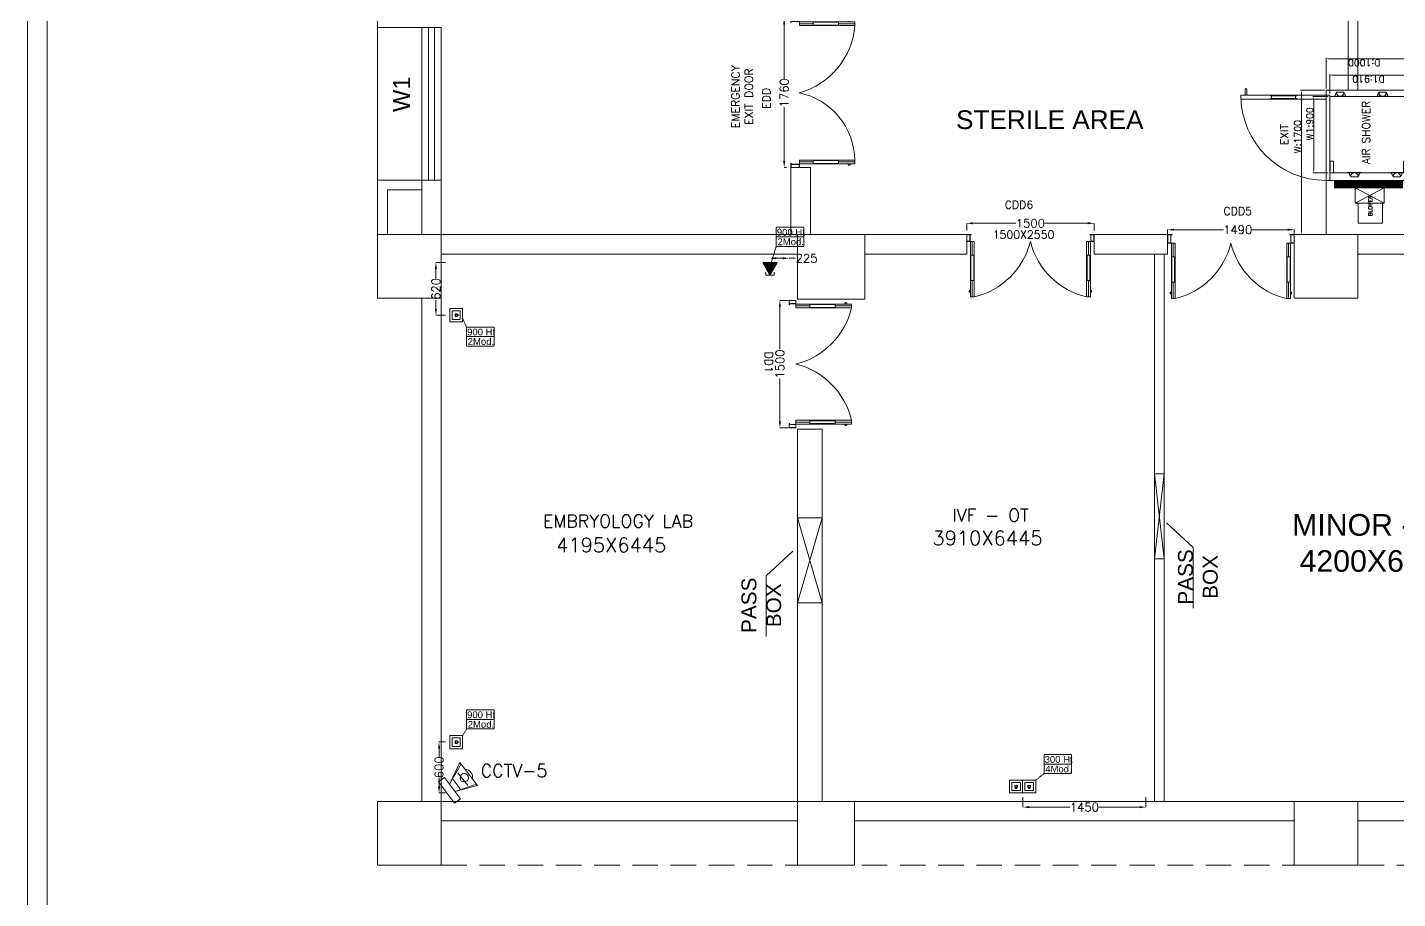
# Model space of a CAD drawing. Extents: x 3505867 to 4040009, y -660366 to -590408.
# Drawn here: x 3748982 to 3765112, y -614098 to -603838 of the extents above; entities that cross this region are included whole.
import ezdxf
from ezdxf.enums import TextEntityAlignment as Align

# ---------------------------------------------------------------- set-up
doc = ezdxf.new("R2010")
doc.units = 0
doc.header["$LTSCALE"] = 6
doc.header["$MEASUREMENT"] = 0
for name, pattern in [('1', [0]), ('CONTINU', [0]), ('DASHED2', [0.375, 0.25, -0.125]), ('HIDDEN', [0.375, 0.25, -0.125])]:
    doc.linetypes.add(name, pattern=pattern)
doc.layers.get('0').update_dxf_attribs({"linetype": 'CONTINUOUS', "lineweight": 0})
doc.layers.get('Defpoints').update_dxf_attribs({"linetype": 'CONTINUOUS', "lineweight": 0})
for name, color, linetype, lineweight in [('0 Room description', 6, 'CONTINUOUS', 0), ('0 Room Dimensions', 7, 'CONTINUOUS', 0), ('1200 Door', 144, 'CONTINUOUS', 0), ('AIR SHOWER', 7, 'CONTINUOUS', 0), ('Chajja', 7, 'CONTINUOUS', 0), ('COL', 5, 'CONTINUOUS', 0), ('DIM', 7, 'CONTINUOUS', 0), ('Double Leaf Door', 4, 'CONTINUOUS', 0), ('ELE-CABLE TRAY', 31, 'CONTINUOUS', 0), ('ELE-TEL POINT', 4, 'CONTINUOUS', 0), ('ELE.LAN POINT', 3, 'CONTINUOUS', 0), ('FA-FIRE TEXT', 7, 'CONTINUOUS', 0), ('JOINERY', 7, 'CONTINUOUS', 0), ('LV.CC CEMARA', 66, 'CONTINUOUS', 0), ('TEXT', 5, 'CONTINUOUS', 0), ('WALL', 10, 'CONTINUOUS', 0), ('walls', 1, 'CONTINUOUS', 0), ('WIN', 151, 'CONTINUOUS', 0), ('Window', 161, 'CONTINUOUS', 0)]:
    doc.layers.add(name, color=color, linetype=linetype, lineweight=lineweight)
doc.layers.add('CFT_LOOPING', color=7, linetype='1', lineweight=0, true_color=0xd6d600)
doc.styles.add('ARIAL', font='arial.ttf')
doc.styles.add('ROMANS', font='romans.shx')
doc.styles.add('SIMPLEX', font='SIMPLEX')
doc.styles.get("Standard").update_dxf_attribs({"font": 'SIMPLEX'})
doc.dimstyles.new('AEPL1', dxfattribs={"dimtxt": 100, "dimasz": 75, "dimexe": 1.25, "dimexo": 50, "dimtad": 0, "dimdec": 0, "dimtxsty": 'ROMANS', "dimcen": 2.5, "dimclrd": 7, "dimclre": 7, "dimadec": 0, "dimazin": 0, "dimtfac": 1, "dimtdec": 0, "dimtmove": 0, "dimatfit": 3, "dimfxl": 1, "dimlwd": 0, "dimlwe": 0, "dimarcsym": 0})
doc.dimstyles.new('BIGDFD', dxfattribs={"dimtxt": 8, "dimasz": 4, "dimexe": 1, "dimexo": 2, "dimtad": 1, "dimlfac": 10, "dimtxsty": 'Standard', "dimcen": 2.5, "dimclrd": 5, "dimclre": 3, "dimclrt": 1, "dimadec": 0, "dimazin": 0, "dimtfac": 1, "dimtmove": 0, "dimatfit": 3, "dimfxl": 1, "dimarcsym": 0})
doc.dimstyles.new('BIGDFD$0', dxfattribs={"dimtxt": 8, "dimasz": 4, "dimexe": 1, "dimexo": 2, "dimtad": 1, "dimlfac": 10, "dimtxsty": 'Standard', "dimcen": 2.5, "dimclrd": 5, "dimclre": 3, "dimclrt": 1, "dimadec": 0, "dimazin": 0, "dimtfac": 1, "dimtmove": 0, "dimatfit": 3, "dimfxl": 1, "dimarcsym": 0})
doc.dimstyles.new('TEXT', dxfattribs={"dimscale": 0, "dimtxt": 500, "dimasz": 100, "dimexe": 75, "dimexo": 100, "dimgap": 50, "dimtad": 0, "dimdec": 0, "dimzin": 0, "dimdsep": 46, "dimtxsty": 'ARIAL', "dimblk": 'OBLIQUE', "dimcen": 0.09, "dimdle": 100, "dimclrd": 256, "dimclre": 256, "dimclrt": 6, "dimadec": 0, "dimazin": 0, "dimtfac": 1, "dimtdec": 0, "dimtofl": 0, "dimtmove": 2, "dimatfit": 3, "dimfxl": 1, "dimfrac": 2, "dimtolj": 1, "dimtzin": 0, "dimarcsym": 0})

# ---------------------------------------------------------------- blocks, each defined once
blk = doc.blocks.new('_Oblique')
at = {"color": 0, "linetype": 'ByBlock', "lineweight": -2}
blk.add_line((-0.5, -0.5), (0.5, 0.5), dxfattribs=at)
blk = doc.blocks.new('*D603')
at = {"layer": 'Defpoints', "color": 0, "linetype": 'ByBlock', "transparency": 16777216}
for p in [(-25370, 7793), (-26870, 7660), (-25370, 7660)]:
    blk.add_point(p, dxfattribs=at)
at = {"layer": 'DIM', "color": 7, "linetype": 'ByBlock', "lineweight": 0, "transparency": 16777216}
for p, q in [((-26870, 7710), (-26870, 7795)), ((-26795, 7793), (-26290, 7793)), ((-25445, 7793), (-25950, 7793)), ((-25370, 7710), (-25370, 7795))]:
    blk.add_line(p, q, dxfattribs=at)
at = {"layer": 'DIM', "color": 7, "linetype": 'ByBlock', "transparency": 16777216}
for points in [[(-26795, 7806), (-26795, 7781), (-26870, 7793)], [(-25445, 7806), (-25445, 7781), (-25370, 7793)]]:
    blk.add_solid(points, dxfattribs=at)
at = {"layer": 'DIM', "color": 0, "linetype": 'ByBlock', "transparency": 16777216, "insert": (-26120, 7793), "char_height": 100, "attachment_point": 5, "style": 'ROMANS'}
blk.add_mtext('1500', dxfattribs=at)
blk = doc.blocks.new('*D604')
at = {"layer": 'Defpoints', "color": 0, "linetype": 'ByBlock', "transparency": 16777216}
for p in [(-23015, 7717), (-24505, 7545), (-23015, 7545)]:
    blk.add_point(p, dxfattribs=at)
at = {"layer": 'DIM', "color": 7, "linetype": 'ByBlock', "lineweight": 0, "transparency": 16777216}
for p, q in [((-24505, 7595), (-24505, 7719)), ((-24430, 7717), (-23848, 7717)), ((-23090, 7717), (-23509, 7717)), ((-23015, 7595), (-23015, 7719))]:
    blk.add_line(p, q, dxfattribs=at)
at = {"layer": 'DIM', "color": 7, "linetype": 'ByBlock', "transparency": 16777216}
for points in [[(-24430, 7730), (-24430, 7705), (-24505, 7717)], [(-23090, 7730), (-23090, 7705), (-23015, 7717)]]:
    blk.add_solid(points, dxfattribs=at)
at = {"layer": 'DIM', "color": 0, "linetype": 'ByBlock', "transparency": 16777216, "insert": (-23679, 7717), "char_height": 100, "attachment_point": 5, "style": 'ROMANS'}
blk.add_mtext('1490', dxfattribs=at)
blk = doc.blocks.new('1500x80')
at = {"layer": 'Double Leaf Door'}
for points in [[(99336, -25418), (99341, -25418), (99341, -25121), (99336, -25121)], [(99380, -25121), (99375, -25121), (99375, -25418), (99380, -25418)], [(100704, -25121), (100709, -25121), (100709, -25418), (100704, -25418)], [(100748, -25418), (100743, -25418), (100743, -25121), (100748, -25121)]]:
    blk.add_hatch(color=6, dxfattribs=at).paths.add_polyline_path(points)
at = {"layer": 'Double Leaf Door', "color": 8}
for p, q in [((99322, -24985), (99322, -25003)), ((99336, -24983), (99324, -24983)), ((99336, -25582), (99336, -24928)), ((99336, -24928), (99380, -24928)), ((99336, -24983), (99336, -25005)), ((99358, -25121), (99358, -24928)), ((99380, -24928), (99380, -25582)), ((100748, -24928), (100704, -24928)), ((100704, -24928), (100704, -25582)), ((100726, -25121), (100726, -24928)), ((100748, -25582), (100748, -24928)), ((100748, -24983), (100760, -24983)), ((100748, -24983), (100748, -25005)), ((100762, -24985), (100762, -25003)), ((99324, -25005), (99336, -25005)), ((100760, -25005), (100748, -25005)), ((99358, -25582), (99358, -25418)), ((100726, -25582), (100726, -25418)), ((99292, -25582), (99292, -25662)), ((99332, -25582), (99292, -25582)), ((99294, -25584), (99294, -25660)), ((99330, -25584), (99294, -25584)), ((99330, -25659), (99330, -25584)), ((99332, -25657), (99332, -25582)), ((99380, -25582), (99336, -25582)), ((100704, -25582), (100748, -25582)), ((100752, -25657), (100752, -25582)), ((100752, -25582), (100792, -25582)), ((100754, -25659), (100754, -25584)), ((100754, -25584), (100790, -25584)), ((100790, -25584), (100790, -25660)), ((100792, -25582), (100792, -25662)), ((99292, -25662), (99332, -25662)), ((99294, -25660), (99332, -25660)), ((99342, -25659), (99330, -25659)), ((99344, -25657), (99332, -25657)), ((99332, -25660), (99342, -25660)), ((99332, -25662), (99344, -25662)), ((99342, -25660), (99342, -25659)), ((99344, -25662), (99344, -25657)), ((100740, -25662), (100740, -25657)), ((100740, -25657), (100752, -25657)), ((100752, -25662), (100740, -25662)), ((100742, -25660), (100742, -25659)), ((100742, -25659), (100754, -25659)), ((100752, -25660), (100742, -25660)), ((100790, -25660), (100752, -25660)), ((100792, -25662), (100752, -25662))]:
    blk.add_line(p, q, dxfattribs=at)
at = {"layer": 'Double Leaf Door', "color": 6}
for p, q in [((99380, -25121), (99336, -25121)), ((99336, -25121), (99336, -25418)), ((99341, -25418), (99341, -25121)), ((99375, -25418), (99375, -25121)), ((99380, -25418), (99380, -25121)), ((100704, -25418), (100704, -25121)), ((100704, -25121), (100748, -25121)), ((100709, -25418), (100709, -25121)), ((100743, -25418), (100743, -25121)), ((100748, -25121), (100748, -25418)), ((99336, -25418), (99380, -25418)), ((100748, -25418), (100704, -25418))]:
    blk.add_line(p, q, dxfattribs=at)
at = {"layer": 'Double Leaf Door', "color": 6, "ltscale": 100}
for p, q in [((99375, -25121), (99375, -25418)), ((100709, -25121), (100709, -25418))]:
    blk.add_line(p, q, dxfattribs=at)
at = {"layer": 'Double Leaf Door', "color": 6}
for points in [[(99336, -25121), (99336, -25418), (99341, -25418), (99341, -25121), (99336, -25121)], [(99380, -25121), (99380, -25418), (99375, -25418), (99375, -25121), (99380, -25121)], [(100704, -25121), (100704, -25418), (100709, -25418), (100709, -25121), (100704, -25121)], [(100748, -25121), (100748, -25418), (100743, -25418), (100743, -25121), (100748, -25121)]]:
    blk.add_lwpolyline(points, dxfattribs=at)
at = {"layer": 'Double Leaf Door', "ltscale": 5000}
for points in [[(99336, -25121), (99336, -25418), (99341, -25418), (99341, -25121), (99336, -25121)], [(100748, -25121), (100748, -25418), (100743, -25418), (100743, -25121), (100748, -25121)]]:
    blk.add_lwpolyline(points, dxfattribs=at)
at = {"layer": 'Double Leaf Door', "color": 8}
for centre, radius, start, end in [((99322, -24994), 3.72, 90, 270), ((99324, -24985), 1.98, 90, 180), ((99176, -25796), 892, 13.906, 76.7864), ((100908, -25796), 892, 103.2136, 166.094), ((100760, -24985), 1.98, 0, 90), ((100762, -24994), 3.72, 270, 90), ((99324, -25003), 1.98, 180, 270), ((100760, -25003), 1.98, 270, 0)]:
    blk.add_arc(centre, radius, start, end, dxfattribs=at)
blk = doc.blocks.new('1500x2100x100 DD')
at = {"layer": 'Double Leaf Door'}
for points in [[(49, 264), (54, 264), (54, 560), (49, 560)], [(93, 560), (88, 560), (88, 264), (93, 264)], [(1407, 560), (1412, 560), (1412, 264), (1407, 264)], [(1451, 264), (1446, 264), (1446, 560), (1451, 560)]]:
    blk.add_hatch(color=6, dxfattribs=at).paths.add_polyline_path(points)
at = {"layer": 'Double Leaf Door', "color": 8}
for p, q in [((35, 697), (35, 679)), ((49, 699), (37, 699)), ((37, 677), (49, 677)), ((49, 100), (49, 754)), ((49, 754), (93, 754)), ((49, 699), (49, 677)), ((71, 560), (71, 754)), ((93, 754), (93, 100)), ((1451, 754), (1407, 754)), ((1407, 754), (1407, 100)), ((1429, 560), (1429, 754)), ((1451, 100), (1451, 754)), ((1451, 699), (1463, 699)), ((1451, 699), (1451, 677)), ((1463, 677), (1451, 677)), ((1465, 697), (1465, 679)), ((71, 100), (71, 264)), ((1429, 100), (1429, 264)), ((5, 100), (5, 0)), ((45, 100), (5, 100)), ((5, 0), (45, 0)), ((7, 98), (7, 2)), ((43, 98), (7, 98)), ((7, 2), (45, 2)), ((43, 3), (43, 98)), ((55, 3), (43, 3)), ((45, 5), (45, 100)), ((57, 5), (45, 5)), ((45, 2), (55, 2)), ((45, 0), (57, 0)), ((93, 100), (49, 100)), ((55, 2), (55, 3)), ((57, 0), (57, 5)), ((1407, 100), (1451, 100)), ((1443, 0), (1443, 5)), ((1443, 5), (1455, 5)), ((1455, 0), (1443, 0)), ((1445, 2), (1445, 3)), ((1445, 3), (1457, 3)), ((1455, 2), (1445, 2)), ((1455, 5), (1455, 100)), ((1455, 100), (1495, 100)), ((1493, 2), (1455, 2)), ((1495, 0), (1455, 0)), ((1457, 3), (1457, 98)), ((1457, 98), (1493, 98)), ((1493, 98), (1493, 2)), ((1495, 100), (1495, 0))]:
    blk.add_line(p, q, dxfattribs=at)
at = {"layer": 'Double Leaf Door', "color": 6}
for p, q in [((93, 560), (49, 560)), ((49, 560), (49, 264)), ((54, 264), (54, 560)), ((88, 264), (88, 560)), ((93, 264), (93, 560)), ((1407, 264), (1407, 560)), ((1407, 560), (1451, 560)), ((1412, 264), (1412, 560)), ((1446, 264), (1446, 560)), ((1451, 560), (1451, 264)), ((49, 264), (93, 264)), ((1451, 264), (1407, 264))]:
    blk.add_line(p, q, dxfattribs=at)
at = {"layer": 'Double Leaf Door', "color": 6, "ltscale": 100}
for p, q in [((88, 560), (88, 264)), ((1412, 560), (1412, 264))]:
    blk.add_line(p, q, dxfattribs=at)
at = {"layer": 'Double Leaf Door', "color": 6}
for points in [[(49, 560), (49, 264), (54, 264), (54, 560), (49, 560)], [(93, 560), (93, 264), (88, 264), (88, 560), (93, 560)], [(1407, 560), (1407, 264), (1412, 264), (1412, 560), (1407, 560)], [(1451, 560), (1451, 264), (1446, 264), (1446, 560), (1451, 560)]]:
    blk.add_lwpolyline(points, dxfattribs=at)
at = {"layer": 'Double Leaf Door', "ltscale": 5000}
for points in [[(49, 560), (49, 264), (54, 264), (54, 560), (49, 560)], [(1451, 560), (1451, 264), (1446, 264), (1446, 560), (1451, 560)]]:
    blk.add_lwpolyline(points, dxfattribs=at)
at = {"layer": 'Double Leaf Door', "color": 8}
for centre, radius, start, end in [((35, 688), 3.72, 90, 270), ((37, 697), 1.98, 90, 180), ((37, 679), 1.98, 180, 270), ((-111, -108), 886, 13.5745, 76.6836), ((1611, -108), 886, 103.3164, 166.4255), ((1463, 697), 1.98, 0, 90), ((1463, 679), 1.98, 270, 0), ((1465, 688), 3.72, 270, 90)]:
    blk.add_arc(centre, radius, start, end, dxfattribs=at)
blk = doc.blocks.new('1800x100')
at = {"layer": 'Double Leaf Door'}
for points in [[(101628, -31395), (101633, -31395), (101633, -31098), (101628, -31098)], [(101672, -31098), (101667, -31098), (101667, -31395), (101672, -31395)], [(103256, -31098), (103261, -31098), (103261, -31395), (103256, -31395)], [(103300, -31395), (103295, -31395), (103295, -31098), (103300, -31098)]]:
    blk.add_hatch(color=6, dxfattribs=at).paths.add_polyline_path(points)
at = {"layer": 'Double Leaf Door', "color": 8}
for p, q in [((101613, -30962), (101613, -30980)), ((101628, -30960), (101615, -30960)), ((101628, -31558), (101628, -30904)), ((101628, -30904), (101672, -30904)), ((101628, -30960), (101628, -30982)), ((101650, -31098), (101650, -30904)), ((101672, -30904), (101672, -31558)), ((103300, -30904), (103256, -30904)), ((103256, -30904), (103256, -31558)), ((103278, -31098), (103278, -30904)), ((103300, -31558), (103300, -30904)), ((103300, -30960), (103312, -30960)), ((103300, -30960), (103300, -30982)), ((103314, -30962), (103314, -30980)), ((101615, -30982), (101628, -30982)), ((103312, -30982), (103300, -30982)), ((101650, -31558), (101650, -31395)), ((103278, -31558), (103278, -31395)), ((101584, -31558), (101584, -31658)), ((101624, -31558), (101584, -31558)), ((101586, -31560), (101586, -31656)), ((101622, -31560), (101586, -31560)), ((101622, -31655), (101622, -31560)), ((101624, -31654), (101624, -31558)), ((101672, -31558), (101628, -31558)), ((103256, -31558), (103300, -31558)), ((103304, -31654), (103304, -31558)), ((103304, -31558), (103344, -31558)), ((103306, -31655), (103306, -31560)), ((103306, -31560), (103342, -31560)), ((103342, -31560), (103342, -31656)), ((103344, -31558), (103344, -31658)), ((101584, -31658), (101624, -31658)), ((101586, -31656), (101624, -31656)), ((101634, -31655), (101622, -31655)), ((101636, -31654), (101624, -31654)), ((101624, -31656), (101634, -31656)), ((101624, -31658), (101636, -31658)), ((101634, -31656), (101634, -31655)), ((101636, -31658), (101636, -31654)), ((103292, -31658), (103292, -31654)), ((103292, -31654), (103304, -31654)), ((103304, -31658), (103292, -31658)), ((103294, -31656), (103294, -31655)), ((103294, -31655), (103306, -31655)), ((103304, -31656), (103294, -31656)), ((103342, -31656), (103304, -31656)), ((103344, -31658), (103304, -31658))]:
    blk.add_line(p, q, dxfattribs=at)
at = {"layer": 'Double Leaf Door', "color": 6}
for p, q in [((101672, -31098), (101628, -31098)), ((101628, -31098), (101628, -31395)), ((101633, -31395), (101633, -31098)), ((101667, -31395), (101667, -31098)), ((101672, -31395), (101672, -31098)), ((103256, -31395), (103256, -31098)), ((103256, -31098), (103300, -31098)), ((103261, -31395), (103261, -31098)), ((103295, -31395), (103295, -31098)), ((103300, -31098), (103300, -31395)), ((101628, -31395), (101672, -31395)), ((103300, -31395), (103256, -31395))]:
    blk.add_line(p, q, dxfattribs=at)
at = {"layer": 'Double Leaf Door', "color": 6, "ltscale": 100}
for p, q in [((101667, -31098), (101667, -31395)), ((103261, -31098), (103261, -31395))]:
    blk.add_line(p, q, dxfattribs=at)
at = {"layer": 'Double Leaf Door', "color": 6}
for points in [[(101628, -31098), (101628, -31395), (101633, -31395), (101633, -31098), (101628, -31098)], [(101672, -31098), (101672, -31395), (101667, -31395), (101667, -31098), (101672, -31098)], [(103256, -31098), (103256, -31395), (103261, -31395), (103261, -31098), (103256, -31098)], [(103300, -31098), (103300, -31395), (103295, -31395), (103295, -31098), (103300, -31098)]]:
    blk.add_lwpolyline(points, dxfattribs=at)
at = {"layer": 'Double Leaf Door', "ltscale": 5000}
for points in [[(101628, -31098), (101628, -31395), (101633, -31395), (101633, -31098), (101628, -31098)], [(103300, -31098), (103300, -31395), (103295, -31395), (103295, -31098), (103300, -31098)]]:
    blk.add_lwpolyline(points, dxfattribs=at)
at = {"layer": 'Double Leaf Door', "color": 8}
for centre, radius, start, end in [((101613, -30971), 3.72, 90, 270), ((101615, -30962), 1.98, 90, 180), ((101602, -31796), 894, 15.3848, 85.5115), ((103269, -31727), 822, 90.8957, 168.2081), ((103312, -30962), 1.98, 0, 90), ((103314, -30971), 3.72, 270, 90), ((101615, -30980), 1.98, 180, 270), ((103312, -30980), 1.98, 270, 0)]:
    blk.add_arc(centre, radius, start, end, dxfattribs=at)
blk = doc.blocks.new('*D607')
at = {"layer": 'Defpoints', "color": 0, "linetype": 'ByBlock', "transparency": 16777216}
for p in [(-28940, 10210), (-29018, 8450), (-28940, 8450)]:
    blk.add_point(p, dxfattribs=at)
at = {"layer": 'DIM', "color": 7, "linetype": 'ByBlock', "lineweight": 0, "transparency": 16777216}
for p, q in [((-28990, 10210), (-29020, 10210)), ((-29018, 10135), (-29018, 9499)), ((-29018, 8525), (-29018, 9160)), ((-28990, 8450), (-29020, 8450))]:
    blk.add_line(p, q, dxfattribs=at)
at = {"layer": 'DIM', "color": 7, "linetype": 'ByBlock', "transparency": 16777216}
for points in [[(-29031, 10135), (-29006, 10135), (-29018, 10210)], [(-29031, 8525), (-29006, 8525), (-29018, 8450)]]:
    blk.add_solid(points, dxfattribs=at)
at = {"layer": 'DIM', "color": 0, "linetype": 'ByBlock', "transparency": 16777216, "insert": (-29018, 9330), "char_height": 100, "attachment_point": 5, "rotation": 90, "style": 'ROMANS'}
blk.add_mtext('1760', dxfattribs=at)
blk = doc.blocks.new('*D19')
at = {"color": 3, "lineweight": -2, "transparency": 16777216}
for p, q in [((72.8, 197.7), (72.8, 215.6)), ((162.8, 197.7), (162.8, 215.6))]:
    blk.add_line(p, q, dxfattribs=at)
at = {"color": 5, "lineweight": -2, "transparency": 16777216}
blk.add_line((76.8, 214.6), (158.8, 214.6), dxfattribs=at)
at = {"color": 5, "transparency": 16777216}
for points in [[(76.8, 215.3), (76.8, 214), (72.8, 214.6)], [(158.8, 214), (158.8, 215.3), (162.8, 214.6)]]:
    blk.add_solid(points, dxfattribs=at)
at = {"layer": 'Defpoints', "color": 0, "transparency": 16777216}
for p in [(162.8, 214.6), (72.8, 195.7), (162.8, 195.7)]:
    blk.add_point(p, dxfattribs=at)
at = {"color": 1, "transparency": 16777216, "insert": (130.4, 219.4), "char_height": 8, "attachment_point": 5}
blk.add_mtext('W1:900', dxfattribs=at)
blk = doc.blocks.new('*D20')
at = {"color": 3, "lineweight": -2, "transparency": 16777216}
for p, q in [((0, 202.2), (0, 230.1)), ((170, 202.2), (170, 230.1))]:
    blk.add_line(p, q, dxfattribs=at)
at = {"color": 5, "lineweight": -2, "transparency": 16777216}
blk.add_line((166, 229.1), (4, 229.1), dxfattribs=at)
at = {"color": 5, "transparency": 16777216}
for points in [[(4, 229.7), (4, 228.4), (0, 229.1)], [(166, 228.4), (166, 229.7), (170, 229.1)]]:
    blk.add_solid(points, dxfattribs=at)
at = {"layer": 'Defpoints', "color": 0, "transparency": 16777216}
for p in [(0, 229.1), (0, 200.2), (170, 200.2)]:
    blk.add_point(p, dxfattribs=at)
at = {"color": 1, "transparency": 16777216, "insert": (115.3, 233.8), "char_height": 8, "attachment_point": 5}
blk.add_mtext('W:1700', dxfattribs=at)
blk = doc.blocks.new('nolllw new')
for p, q in [((-139, 14), (-138, 15)), ((-124, 16), (-137, 16)), ((-123, 15), (-107, -15)), ((-113, 14), (-3, 14)), ((8, 15), (-8, -15)), ((9, 16), (22, 16)), ((23, 14), (23, 16)), ((23, 14), (23, 15)), ((-100, -16), (-106, -16)), ((-15, -16), (-9, -16))]:
    blk.add_line(p, q)
at = {"color": 19}
for p, q in [((-124, 16), (-58, 16)), ((9, 16), (-58, 16)), ((-100, -34), (-15, -34))]:
    blk.add_line(p, q, dxfattribs=at)
at = {"color": 1}
for p, q in [((-75, 15), (-75, 11)), ((-41, 15), (-41, 11)), ((-100, -27), (-100, -34)), ((-15, -27), (-15, -34))]:
    blk.add_line(p, q, dxfattribs=at)
at = {"color": 3}
for p, q in [((-113, -5), (-113, -13)), ((-110, -16), (-110, -16)), ((-109, -17), (-101, -34)), ((-100, -34), (-100, -34)), ((-15, -34), (-15, -34)), ((-7, -17), (-14, -34)), ((-6, -16), (-5, -16)), ((-2, -5), (-2, -13))]:
    blk.add_line(p, q, dxfattribs=at)
for centre, radius, start, end in [((-137, 15), 1, 90, 159.381), ((-124, 15), 1, 27.8597, 90), ((9, 15), 1, 90, 152.1403), ((22, 15), 1, 20.619, 90), ((-106, -15), 1, 207.8597, 270), ((-100, -15), 1, 270, 343.3261), ((-61, -27), 40.2, 161.5212, 163.3261), ((-54, -27), 40.2, 16.6739, 18.4788), ((-15, -15), 1, 196.6739, 270), ((-9, -15), 1, 270, 332.1403)]:
    blk.add_arc(centre, radius, start, end)
at = {"color": 1}
for centre, radius, start, end in [((-61, -27), 39.2, 111.5891, 180), ((-74, 15), 0.396, 106.6984, 167.5275), ((-76, 11), 1, 291.5891, 0), ((-41, 15), 0.396, 12.4725, 73.3016), ((-40, 11), 1, 180, 248.4109), ((-54, -27), 39.2, 0, 68.4109)]:
    blk.add_arc(centre, radius, start, end, dxfattribs=at)
at = {"color": 3}
for centre, radius, start, end in [((-110, -13), 3, 180, 270), ((-110, -17), 1, 24.7129, 90), ((-100, -34), 0.5, 204.7129, 270), ((-15, -34), 0.5, 270, 335.2871), ((-6, -17), 1, 90, 155.2871), ((-5, -13), 3, 270, 0)]:
    blk.add_arc(centre, radius, start, end, dxfattribs=at)
blk = doc.blocks.new('*D22')
at = {"layer": 'AIR SHOWER', "color": 3, "lineweight": -2, "transparency": 16777216}
for p, q in [((172, 200.2), (208, 200.2)), ((172, 100.2), (208, 100.2))]:
    blk.add_line(p, q, dxfattribs=at)
at = {"layer": 'AIR SHOWER', "color": 5, "lineweight": -2, "transparency": 16777216}
blk.add_line((207, 104.2), (207, 196.2), dxfattribs=at)
at = {"layer": 'AIR SHOWER', "color": 5, "transparency": 16777216}
for points in [[(207.7, 196.2), (206.4, 196.2), (207, 200.2)], [(206.4, 104.2), (207.7, 104.2), (207, 100.2)]]:
    blk.add_solid(points, dxfattribs=at)
at = {"layer": 'Defpoints', "color": 0, "transparency": 16777216}
for p in [(170, 200.2), (207, 200.2), (170, 100.2)]:
    blk.add_point(p, dxfattribs=at)
at = {"layer": 'AIR SHOWER', "color": 1, "transparency": 16777216, "insert": (202.3, 155.3), "char_height": 8, "attachment_point": 5, "rotation": 90}
blk.add_mtext('D:1000', dxfattribs=at)
blk = doc.blocks.new('*D23')
at = {"layer": 'AIR SHOWER', "color": 3, "lineweight": -2, "transparency": 16777216}
for p, q in [((166, 195.7), (188.8, 195.7)), ((166, 104.7), (188.8, 104.7))]:
    blk.add_line(p, q, dxfattribs=at)
at = {"layer": 'AIR SHOWER', "color": 5, "lineweight": -2, "transparency": 16777216}
blk.add_line((187.8, 191.7), (187.8, 108.7), dxfattribs=at)
at = {"layer": 'AIR SHOWER', "color": 5, "transparency": 16777216}
for points in [[(188.5, 191.7), (187.2, 191.7), (187.8, 195.7)], [(187.2, 108.7), (188.5, 108.7), (187.8, 104.7)]]:
    blk.add_solid(points, dxfattribs=at)
at = {"layer": 'Defpoints', "color": 0, "transparency": 16777216}
for p in [(164, 195.7), (164, 104.7), (187.8, 104.7)]:
    blk.add_point(p, dxfattribs=at)
at = {"layer": 'AIR SHOWER', "color": 1, "transparency": 16777216, "insert": (183.1, 150.2), "char_height": 8, "attachment_point": 5, "rotation": 90}
blk.add_mtext('D1:910', dxfattribs=at)
blk = doc.blocks.new('*D610')
at = {"layer": 'Defpoints', "color": 0, "linetype": 'ByBlock', "transparency": 16777216}
for p in [(-29069, 6885), (-28920, 6885), (-28920, 5385)]:
    blk.add_point(p, dxfattribs=at)
at = {"layer": 'DIM', "color": 7, "linetype": 'ByBlock', "lineweight": 0, "transparency": 16777216}
for p, q in [((-28970, 6885), (-29070, 6885)), ((-29069, 6810), (-29069, 6305)), ((-29069, 5460), (-29069, 5965)), ((-28970, 5385), (-29070, 5385))]:
    blk.add_line(p, q, dxfattribs=at)
at = {"layer": 'DIM', "color": 7, "linetype": 'ByBlock', "transparency": 16777216}
for points in [[(-29081, 6810), (-29056, 6810), (-29069, 6885)], [(-29081, 5460), (-29056, 5460), (-29069, 5385)]]:
    blk.add_solid(points, dxfattribs=at)
at = {"layer": 'DIM', "color": 0, "linetype": 'ByBlock', "transparency": 16777216, "insert": (-29069, 6135), "char_height": 100, "attachment_point": 5, "rotation": 90, "style": 'ROMANS'}
blk.add_mtext('1500', dxfattribs=at)
blk = doc.blocks.new('CC CEMARA')
at = {"layer": 'LV.CC CEMARA', "linetype": 'ByBlock'}
for p, q in [((94, -242), (19, -67)), ((19, -67), (104, -231)), ((47, -104), (105, -35)), ((240, -67), (65, -12)), ((232, -76), (65, -12)), ((81, -159), (163, -62)), ((94, -242), (240, -67))]:
    blk.add_line(p, q, dxfattribs=at)
blk.add_lwpolyline([(111, 43), (66, 80), (-66, -80), (-22, -117)], close=True, dxfattribs=at)
blk.add_circle((133, -123), 32.9, dxfattribs=at)
blk.add_arc((132, -124), 66.7, 275.3702, 5.5412, dxfattribs=at)
blk = doc.blocks.new('Voice')
at = {"layer": 'ELE.LAN POINT', "color": 6}
for points in [[(0, -32), (128, -32), (128, 92), (0, 92)], [(22, -10), (106, -10), (106, 70), (22, 70)], [(77, 21), (70, 21), (70, 12), (58, 12), (58, 21), (51, 21), (51, 39), (77, 39)], [(76, 23), (68, 23), (68, 13), (59, 13), (59, 23), (52, 23), (52, 37), (76, 37)]]:
    blk.add_lwpolyline(points, close=True, dxfattribs=at)
blk = doc.blocks.new('tel')
at = {"layer": 'ELE-TEL POINT', "ltscale": 30}
h = blk.add_hatch(dxfattribs=at)
h.set_pattern_fill('ANSI31', color=4, scale=19.025387, style=0)
h.set_pattern_definition([(45, (-98.626, 0.184), (-42.7132, 42.7132), [])])
h.paths.add_polyline_path([(-99, 0), (840, 1654), (1778, -3)])
at = {"layer": 'ELE-TEL POINT', "color": 4, "ltscale": 30}
for p, q in [((-99, 0), (840, 1654)), ((1778, -3), (-99, 0)), ((840, 1654), (1778, -3))]:
    blk.add_line(p, q, dxfattribs=at)
at = {"layer": 'ELE-TEL POINT', "color": 4, "ltscale": 12}
for p, q in [((276, 1648), (275, 1398)), ((1404, 1646), (1403, 1396))]:
    blk.add_line(p, q, dxfattribs=at)
at = {"layer": 'ELE-TEL POINT', "color": 4, "linetype": 'Continuous', "ltscale": 12}
blk.add_line((276, 1648), (1404, 1646), dxfattribs=at)
at = {"layer": 'ELE-TEL POINT', "color": 4, "ltscale": 30, "const_width": 95.1}
for points in [[(227, 1363, 1), (323, 1363, 1)], [(1355, 1361, 1), (1451, 1361, 1)]]:
    blk.add_lwpolyline(points, format="xyb", close=True, dxfattribs=at)
blk = doc.blocks.new('*D288')
at = {"layer": 'Defpoints', "color": 0, "linetype": 'ByBlock', "transparency": 16777216}
for p in [(3760700, -612853), (3762149, -612853), (3762149, -613021)]:
    blk.add_point(p, dxfattribs=at)
at = {"layer": 'ELE-CABLE TRAY', "color": 7, "linetype": 'ByBlock', "lineweight": 0, "transparency": 16777216}
for p, q in [((3760700, -612903), (3760700, -613022)), ((3762149, -612903), (3762149, -613022)), ((3760775, -613021), (3761255, -613021)), ((3762074, -613021), (3761594, -613021))]:
    blk.add_line(p, q, dxfattribs=at)
at = {"layer": 'ELE-CABLE TRAY', "color": 7, "linetype": 'ByBlock', "transparency": 16777216}
for points in [[(3760775, -613009), (3760775, -613034), (3760700, -613021)], [(3762074, -613034), (3762074, -613009), (3762149, -613021)]]:
    blk.add_solid(points, dxfattribs=at)
at = {"layer": 'ELE-CABLE TRAY', "color": 0, "linetype": 'ByBlock', "transparency": 16777216, "insert": (3761425, -613021), "char_height": 100, "attachment_point": 5, "style": 'ROMANS'}
blk.add_mtext('1450', dxfattribs=at)
blk = doc.blocks.new('*D289')
at = {"layer": 'Defpoints', "color": 0, "linetype": 'ByBlock', "transparency": 16777216}
for p in [(3753828, -612254), (3753954, -612254), (3753954, -612853)]:
    blk.add_point(p, dxfattribs=at)
at = {"layer": 'ELE-CABLE TRAY', "color": 7, "linetype": 'ByBlock', "lineweight": 0, "transparency": 16777216}
for p, q in [((3753904, -612254), (3753827, -612254)), ((3753828, -612329), (3753828, -612427)), ((3753828, -612778), (3753828, -612680)), ((3753904, -612853), (3753827, -612853))]:
    blk.add_line(p, q, dxfattribs=at)
at = {"layer": 'ELE-CABLE TRAY', "color": 7, "linetype": 'ByBlock', "transparency": 16777216}
for points in [[(3753841, -612329), (3753816, -612329), (3753828, -612254)], [(3753816, -612778), (3753841, -612778), (3753828, -612853)]]:
    blk.add_solid(points, dxfattribs=at)
at = {"layer": 'ELE-CABLE TRAY', "color": 0, "linetype": 'ByBlock', "transparency": 16777216, "insert": (3753828, -612553), "char_height": 100, "attachment_point": 5, "rotation": 90, "style": 'ROMANS'}
blk.add_mtext('600', dxfattribs=at)
blk = doc.blocks.new('*D290')
at = {"layer": 'Defpoints', "color": 0, "linetype": 'ByBlock', "transparency": 16777216}
for p in [(3753791, -606608), (3753954, -606608), (3753954, -607228)]:
    blk.add_point(p, dxfattribs=at)
at = {"layer": 'ELE-CABLE TRAY', "color": 7, "linetype": 'ByBlock', "lineweight": 0, "transparency": 16777216}
for p, q in [((3753904, -606608), (3753790, -606608)), ((3753791, -606683), (3753791, -606791)), ((3753791, -607153), (3753791, -607045)), ((3753904, -607228), (3753790, -607228))]:
    blk.add_line(p, q, dxfattribs=at)
at = {"layer": 'ELE-CABLE TRAY', "color": 7, "linetype": 'ByBlock', "transparency": 16777216}
for points in [[(3753804, -606683), (3753779, -606683), (3753791, -606608)], [(3753779, -607153), (3753804, -607153), (3753791, -607228)]]:
    blk.add_solid(points, dxfattribs=at)
at = {"layer": 'ELE-CABLE TRAY', "color": 0, "linetype": 'ByBlock', "transparency": 16777216, "insert": (3753791, -606918), "char_height": 100, "attachment_point": 5, "rotation": 90, "style": 'ROMANS'}
blk.add_mtext('620', dxfattribs=at)
blk = doc.blocks.new('*D291')
at = {"layer": 'Defpoints', "color": 0, "linetype": 'ByBlock', "transparency": 16777216}
for p in [(3757724, -606608), (3757949, -606558), (3757949, -606608)]:
    blk.add_point(p, dxfattribs=at)
at = {"layer": 'ELE-CABLE TRAY', "color": 7, "linetype": 'ByBlock', "lineweight": 0, "transparency": 16777216}
for p, q in [((3757724, -606558), (3757724, -606557)), ((3757799, -606558), (3757874, -606558)), ((3757949, -606558), (3757949, -606557)), ((3757949, -606558), (3758024, -606558))]:
    blk.add_line(p, q, dxfattribs=at)
at = {"layer": 'ELE-CABLE TRAY', "color": 7, "linetype": 'ByBlock', "transparency": 16777216}
for points in [[(3757799, -606545), (3757799, -606570), (3757724, -606558)], [(3757874, -606570), (3757874, -606545), (3757949, -606558)]]:
    blk.add_solid(points, dxfattribs=at)
at = {"layer": 'ELE-CABLE TRAY', "color": 0, "linetype": 'ByBlock', "transparency": 16777216, "insert": (3758154, -606558), "char_height": 100, "attachment_point": 5, "style": 'ROMANS'}
blk.add_mtext('225', dxfattribs=at)
blk = doc.blocks.new('AIR SHOWER')
at = {"layer": 'AIR SHOWER'}
h = blk.add_hatch(dxfattribs=at)
h.set_pattern_fill('ANSI37', color=256, scale=0.24, angle=180, style=0)
h.set_pattern_definition([(45, (-36516.70436, 5170.6153), (-0.538815367, 0.538815367), []), (135, (-36516.70436, 5170.6153), (-0.538815367, -0.538815367), [])])
h.paths.add_polyline_path([(63.7649, 110.1138), (54.9235, 110.1138), (54.9235, 189.8012), (63.7649, 189.8012)])
h = blk.add_hatch(dxfattribs=at)
h.set_pattern_fill('ANSI37', color=256, scale=0.24, angle=180, style=0)
h.set_pattern_definition([(45, (-52704.6564, 3586.6221), (-0.538815367, 0.538815367), []), (135, (-52704.6564, 3586.6221), (-0.538815367, -0.538815367), [])])
h.paths.add_polyline_path([(54.9235, 189.5272), (63.7649, 189.5272), (63.7649, 182.3028), (54.9235, 182.3028)])
for p, q in [((159.5, 200.2351), (159.5, 300.4701)), ((164, 300.4701), (159.5, 300.4701)), ((164, 300.4701), (164, 200.2351)), ((171.05, 295.4201), (164, 295.4201)), ((171.05, 293.5201), (164, 293.5201)), ((159.5, 265.8021), (160.1, 265.8021)), ((160.1, 234.8021), (160.1, 265.8021)), ((160.1, 264.3021), (163.4, 264.3021)), ((163.4, 265.8021), (163.4, 234.8021)), ((163.4, 265.8021), (164, 265.8021)), ((159.5, 234.8021), (160.1, 234.8021)), ((160.1, 236.3021), (163.4, 236.3021)), ((163.4, 234.8021), (164, 234.8021)), ((0, 100.2351), (0, 200.2351)), ((0, 200.2351), (170, 200.2351)), ((63.7649, 200.2351), (63.7649, 195.7351)), ((63.7649, 100.2351), (63.7649, 200.2351)), ((63.7649, 195.7351), (164, 195.7351)), ((72.7649, 195.7351), (164, 195.7351)), ((72.7649, 195.7351), (72.7649, 104.7351)), ((162.7649, 195.7351), (162.7649, 104.7351)), ((162.7649, 195.7351), (162.7649, 104.7351)), ((164, 200.2351), (164, 195.7351)), ((170, 100.2351), (170, 200.2351)), ((170, 100.2351), (170, 200.2351)), ((54.9235, 165.7555), (36.841, 131.8309)), ((54.9235, 131.8309), (36.841, 165.7555)), ((0, 100.2351), (170, 100.2351)), ((63.7649, 104.7351), (164, 104.7351)), ((63.7649, 104.7351), (63.7649, 100.2351)), ((159.5, 100.2351), (159.5, 0)), ((164, 100.2351), (164, 104.7351)), ((164, 0), (164, 100.2351)), ((159.5, 65.6681), (160.1, 65.6681)), ((160.1, 65.6681), (160.1, 34.6681)), ((163.4, 34.6681), (163.4, 65.6681)), ((163.4, 65.6681), (164, 65.6681)), ((160.1, 64.1681), (163.4, 64.1681)), ((159.5, 34.6681), (160.1, 34.6681)), ((160.1, 36.1681), (163.4, 36.1681)), ((163.4, 34.6681), (164, 34.6681)), ((164, 0), (159.5, 0)), ((171.05, 6.95), (164, 6.95)), ((171.05, 5.05), (164, 5.05))]:
    blk.add_line(p, q, dxfattribs=at)
for points in [[(86.4277, 195.7351), (72.7649, 195.7351), (72.7649, 191.2865), (86.4277, 191.2865)], [(74.6432, 195.334), (85.2425, 195.334), (85.2425, 195.7351), (74.6432, 195.7351)], [(63.7649, 190.0987), (54.9235, 190.0987), (54.9235, 110.1138), (63.7649, 110.1138)], [(36.841, 162.4912), (13.6037, 162.4912), (13.6037, 133.8537), (36.841, 133.8537)], [(54.9235, 165.7555), (36.841, 165.7555), (36.841, 131.8309), (54.9235, 131.8309)], [(22.7846, 100.2351), (32.79, 100.2351), (32.79, 100.2351), (22.7846, 100.2351)], [(22.7846, 100.2351), (34.2228, 100.2351), (34.2228, 99.8821), (22.7846, 99.8821)], [(38.3459, 100.2351), (39.8996, 100.2351), (39.8996, 99.8823), (38.3459, 99.8823)], [(86.4277, 104.7351), (72.7649, 104.7351), (72.7649, 109.1836), (86.4277, 109.1836)], [(74.6432, 105.1361), (85.2425, 105.1361), (85.2425, 104.7351), (74.6432, 104.7351)]]:
    blk.add_lwpolyline(points, close=True, dxfattribs=at)
at = {"layer": 'AIR SHOWER', "color": 19, "lineweight": 0}
for centre, start, end in [((164, 200.2351), 90, 180), ((164, 100.2351), 180, 270)]:
    blk.add_arc(centre, 100.2351, start, end, dxfattribs=at)
at = {"layer": 'AIR SHOWER'}
for centre in [(171.05, 294.4701), (171.05, 6)]:
    blk.add_arc(centre, 0.95, 270, 90, dxfattribs=at)
at = {"layer": 'AIR SHOWER', "xscale": -0.1, "yscale": 0.1, "zscale": 0.1}
for p, rotation in [((164.3039, 177.8504), 89.99999999999997), ((71.3723, 172.6198), 269.9999999999856), ((164.3039, 127.8504), 89.99999999999997), ((71.3723, 122.6198), 269.9999999999856)]:
    blk.add_blockref('nolllw new', p, dxfattribs=dict(at, rotation=rotation))
at = {"layer": 'AIR SHOWER'}
for s, height, p in [('EXIT', 9.14932, (105.2922, 244.8428)), ('BLOWER', 4.57466, (21.8029, 145.8279)), ('AIR SHOWER', 9.14932, (82.7486, 148.4504)), ('CONTROLS', 4.57466, (21.5589, 94.8755)), ('ENTRY', 9.14932, (107.2005, 68.4017))]:
    blk.add_text(s, height=height, dxfattribs=at).set_placement(p)
for base, p1, p2, angle, text, dimstyle, picture, middle in [((0, 229.071), (170, 200.2351), (0, 200.2351), 180, 'W:1700', 'BIGDFD', '*D20', (115.3408, 229.071)), ((162.7649, 214.648), (72.7649, 195.7351), (162.7649, 195.7351), 180, 'W1:900', 'BIGDFD', '*D19', (130.4357, 214.648)), ((207.0183, 200.2351), (170, 100.2351), (170, 200.2351), 90, 'D:<>', 'BIGDFD$0', '*D22', (207.0183, 155.2726))]:
    dim = blk.add_linear_dim(base=base, p1=p1, p2=p2, angle=angle, text=text, dimstyle=dimstyle, dxfattribs=at)
    dim.commit()
    dim.dimension.update_dxf_attribs({"geometry": picture, "text_midpoint": middle, "dimtype": 128})
dim = blk.add_linear_dim(base=(187.8331, 104.7351), p1=(164, 195.7351), p2=(164, 104.7351), angle=90, text='D1:<>', dimstyle='BIGDFD$0', dxfattribs=at)
dim.commit()
dim.dimension.update_dxf_attribs({"geometry": '*D23', "text_midpoint": (183.1235, 150.2351)})
blk = doc.blocks.new('CIVIL IVF')
at = {"layer": 'Chajja', "color": 8, "linetype": 'HIDDEN', "ltscale": 200}
blk.add_line((-33055, 235.2), (-10540, 235.2), dxfattribs=at)
at = {"layer": 'COL', "color": 8}
for points in [[(-33805, 7660.2), (-33055, 7660.2), (-33055, 6910.2), (-33805, 6910.2)], [(-28860, 6900.2), (-28070, 6900.2), (-28070, 7660.2), (-28860, 7660.2)], [(-23015, 7660.2), (-22265, 7660.2), (-22265, 6910.2), (-23015, 6910.2)], [(-33805, 985.2), (-33055, 985.2), (-33055, 235.2), (-33805, 235.2)], [(-28860, 235.2), (-28190, 235.2), (-28190, 985.2), (-28860, 985.2)], [(-23015, 985.2), (-22265, 985.2), (-22265, 235.2), (-23015, 235.2)]]:
    blk.add_lwpolyline(points, close=True, dxfattribs=at)
at = {"layer": 'WALL', "color": 8, "linetype": 'ByBlock'}
for p, q in [((-22380, 9360.2), (-22380, 10700.2)), ((-22265, 9360.2), (-22265, 10700.2)), ((-33805, 10100.2), (-33805, 8300.2)), ((-22265, 9360.2), (-22380, 9360.2)), ((-28940, 7660.2), (-28940, 8449.7)), ((-28710, 7660.2), (-28710, 8449.7)), ((-33285, 8300.2), (-33285, 7660.2)), ((-33055, 8300.2), (-33055, 7660.2)), ((-33055, 7660.2), (-28860, 7660.2)), ((-28070, 7430.2), (-28070, 7660.2)), ((-28070, 7660.2), (-26870, 7660.2)), ((-26870, 7430.2), (-26870, 7660.2)), ((-25370, 7430.2), (-25370, 7660.2)), ((-25370, 7660.2), (-24505, 7660.2)), ((-24505, 7660.2), (-24505, 7430.2)), ((-22265, 7660.2), (-20230, 7660.2)), ((-33055, 7430.2), (-28860, 7430.2)), ((-28070, 7430.2), (-26870, 7430.2)), ((-25370, 7430.2), (-24505, 7430.2)), ((-24660, 7430.2), (-24660, 4842.7)), ((-24545, 7430.2), (-24545, 4842.7)), ((-22265, 7430.2), (-20345, 7430.2)), ((-33285, 6910.2), (-33285, 985.2)), ((-33285, 6910.2), (-33285, 985.2)), ((-33055, 6910.2), (-33055, 985.2)), ((-33055, 6910.2), (-33055, 985.2)), ((-28860, 5370.2), (-28860, 4322.7)), ((-28860, 5370.2), (-28570, 5370.2)), ((-28570, 5370.2), (-28570, 4322.7)), ((-24660, 3842.7), (-24660, 985.2)), ((-24545, 3842.7), (-24545, 985.2)), ((-28860, 3322.7), (-28860, 985.2)), ((-28570, 3322.7), (-28570, 985.2)), ((-33055, 985.2), (-28860, 985.2)), ((-28190, 985.2), (-23015, 985.2)), ((-22265, 985.2), (-20345, 985.2)), ((-33055, 755.2), (-28860, 755.2)), ((-28190, 755.2), (-23015, 755.2)), ((-22265, 755.2), (-16305, 755.2))]:
    blk.add_line(p, q, dxfattribs=at)
at = {"layer": 'WALL', "color": 8, "lineweight": 0}
blk.add_line((-28940, 8449.7), (-28710, 8449.7), dxfattribs=at)
at = {"layer": 'WALL', "color": 8, "linetype": 'ByBlock'}
for points in [[(-33805, 10700.2), (-33805, 10100.2), (-33285, 10100.2)], [(-33805, 7660.2), (-33805, 8300.2), (-33285, 8300.2)], [(-33690, 7660.2), (-33690, 8185.2), (-33285, 8185.2)]]:
    blk.add_lwpolyline(points, dxfattribs=at)
at = {"layer": 'walls', "color": 8, "linetype": 'Continuous'}
blk.add_line((-33055, 8300.2), (-33285, 8300.2), dxfattribs=at)
at = {"layer": 'WIN', "color": 8, "linetype": 'Continuous'}
for p, q in [((-24545, 3842.7), (-24660, 4842.7)), ((-24660, 3842.7), (-24545, 4842.7)), ((-28570, 3322.7), (-28860, 4322.7)), ((-28860, 3322.7), (-28570, 4322.7))]:
    blk.add_line(p, q, dxfattribs=at)
for points in [[(-24660, 3842.7), (-24545, 3842.7), (-24545, 4842.7), (-24660, 4842.7)], [(-28860, 3322.7), (-28570, 3322.7), (-28570, 4322.7), (-28860, 4322.7)]]:
    blk.add_lwpolyline(points, close=True, dxfattribs=at)
at = {"layer": 'Window', "color": 8, "linetype": 'Continuous', "elevation": 0}
for points in [[(-33285, 8300.2), (-33055, 8300.2), (-33055, 10100.2), (-33285, 10100.2)], [(-33205, 8300.2), (-33135, 8300.2), (-33135, 10100.2), (-33205, 10100.2)]]:
    blk.add_lwpolyline(points, close=True, dxfattribs=at)
at = {"layer": 'AIR SHOWER', "color": 8, "xscale": 10, "yscale": 10, "zscale": 10, "rotation": 90}
blk.add_blockref('AIR SHOWER', (-20637.6, 7660.2), dxfattribs=at)
at = {"layer": 'Double Leaf Door', "color": 8}
for name, p, rotation in [('1800x100', (2718.5, 111793.4), 270), ('1500x80', (73922, -18001.7), 180), ('1500x80', (-3298.2, 106177.2), 270)]:
    blk.add_blockref(name, p, dxfattribs=dict(at, rotation=rotation))
at = {"layer": 'Double Leaf Door', "color": 8, "xscale": -1, "rotation": 180}
blk.add_blockref('1500x2100x100 DD', (-24510, 7660.2), dxfattribs=at)
at = {"layer": '0 Room description', "color": 8, "style": 'SIMPLEX'}
for s, p in [('EMBRYOLOGY LAB', (-30975.6, 4286.1, -1610551)), ('IVF - OT', (-26588.7, 4355, -1610551))]:
    blk.add_text(s, height=150, dxfattribs=at).set_placement(p, align=Align.MIDDLE)
at = {"layer": '0 Room Dimensions', "color": 8, "lineweight": 0, "style": 'SIMPLEX'}
for s, p in [('4195X6445', (-31702.5, 3919.4, 241159.2)), ('3910X6445', (-27273.6, 4002.3, 241159.2))]:
    blk.add_text(s, height=168, dxfattribs=at).set_placement(p)
at = {"layer": '1200 Door', "color": 8, "linetype": 'ByBlock', "style": 'ROMANS'}
for s, rotation, p in [('EDD', 90, (-29181.1, 9141.1, -35804.4)), ('DD1', 270, (-29246.3, 6282, -35804.4))]:
    blk.add_text(s, height=94.18, rotation=rotation, dxfattribs=at).set_placement(p)
for s, p in [('CDD6', (-26422, 7965.3, -35804.4)), ('CDD5', (-23847.2, 7889.3, -35804.4)), ('1500X2550', (-26564.3, 7613.1, -35804.4))]:
    blk.add_text(s, height=94.18, dxfattribs=at).set_placement(p)
at = {"layer": '1200 Door', "color": 8, "linetype": 'ByBlock', "insert": (-29512.7, 9252), "char_height": 94.18, "width": 1944.789, "attachment_point": 5, "rotation": 90, "style": 'ROMANS'}
blk.add_mtext(' EMERGENCY\\P EXIT DOOR', dxfattribs=at)
at = {"layer": 'DIM', "color": 8, "insert": (-22040.4, 4026.8, -101230.8), "char_height": 255, "width": 2454.158, "attachment_point": 5, "style": 'ARIAL'}
blk.add_mtext('MINOR - OT\\P4200X6445', dxfattribs=at)
at = {"layer": 'DIM', "color": 8, "linetype": 'Continuous', "char_height": 175, "width": 1149.25, "attachment_point": 5, "rotation": 90, "style": 'ARIAL'}
for insert in [(-24147.6, 3628.3), (-29286.4, 3294.5, -101230.8)]:
    blk.add_mtext('PASS BOX', dxfattribs=dict(at, insert=insert))
at = {"layer": 'JOINERY', "color": 8, "style": 'ARIAL', "width": 1}
blk.add_text('W1', height=200, rotation=90, dxfattribs=at).set_placement((-33422.6, 9103.4))
at = {"layer": 'WALL', "color": 8, "linetype": 'Continuous', "insert": (-25892, 9195.2), "char_height": 220.414, "width": 4941.395, "attachment_point": 5, "style": 'ARIAL'}
blk.add_mtext('\\PSTERILE AREA', dxfattribs=at)
at = {"layer": 'DIM', "color": 8, "linetype": 'ByBlock'}
dim = blk.add_linear_dim(base=(-29018.3, 8449.7), p1=(-28940, 10209.7), p2=(-28940, 8449.7), angle=90, dimstyle='AEPL1', dxfattribs=at)
dim.commit()
dim.dimension.update_dxf_attribs({"geometry": '*D607', "text_midpoint": (-29018.3, 9329.7)})
for base, p1, p2, picture, middle in [((-25370, 7793.3), (-26870, 7660.2), (-25370, 7660.2), '*D603', (-26120, 7793.3)), ((-23015, 7717.3), (-24505, 7545.2), (-23015, 7545.2), '*D604', (-23678.7, 7717.3))]:
    dim = blk.add_linear_dim(base=base, p1=p1, p2=p2, dimstyle='AEPL1', dxfattribs=at)
    dim.commit()
    dim.dimension.update_dxf_attribs({"geometry": picture, "text_midpoint": middle, "dimtype": 160})
dim = blk.add_linear_dim(base=(-29068.9, 6885.2), p1=(-28920, 5385.2), p2=(-28920, 6885.2), angle=90, dimstyle='AEPL1', dxfattribs=at)
dim.commit()
dim.dimension.update_dxf_attribs({"geometry": '*D610', "text_midpoint": (-29068.9, 6135.2), "dimtype": 160})
at = {"layer": 'WIN', "color": 8, "linetype": 'Continuous'}
for points in [[(-24516.3, 4265.3), (-24204.8, 3976.8), (-24204.8, 3259)], [(-28917.6, 3931.5, -101230.8), (-29229.1, 3643, -101230.8), (-29229.1, 2925.2, -101230.8)]]:
    blk.add_leader(points, dimstyle='TEXT', override={"dimscale": 1, "dimtxt": 200, "dimasz": 50, "dimfxl": 0.18}, dxfattribs=at)

msp = doc.modelspace()

# ---------------------------------------------------------------- linework, layer by layer
for points in [[(3794063.5, -593936.6), (3794063.5, -625948), (3748982.3, -625948), (3748982.3, -593936.6)], [(3793831.7, -594168.4), (3793831.7, -625716.2), (3749214.1, -625716.2), (3749214.1, -594168.4)]]:
    msp.add_lwpolyline(points, close=True)
at = {"layer": 'CFT_LOOPING', "color": 7, "linetype": 'DASHED2', "ltscale": 5}
for p, q in [((3757797.6, -606417.5), (3757732.1, -606629.6)), ((3754151.3, -607367.3), (3754104.3, -607264)), ((3754151.3, -612100.9), (3754104.3, -612178.1)), ((3760949.4, -612626.3), (3760852.6, -612703.2))]:
    msp.add_line(p, q, dxfattribs=at)
for points in [[(3757797.6, -606192.5), (3758122.4, -606192.5), (3758122.4, -606305), (3757797.6, -606305)], [(3757797.6, -606305), (3758122.4, -606305), (3758122.4, -606417.5), (3757797.6, -606417.5)], [(3754151.3, -607367.3), (3754476.1, -607367.3), (3754476.1, -607479.8), (3754151.3, -607479.8)], [(3754151.3, -607479.8), (3754476.1, -607479.8), (3754476.1, -607592.3), (3754151.3, -607592.3)], [(3754151.3, -611875.9), (3754476.1, -611875.9), (3754476.1, -611988.4), (3754151.3, -611988.4)], [(3754151.3, -611988.4), (3754476.1, -611988.4), (3754476.1, -612100.9), (3754151.3, -612100.9)], [(3760949.4, -612401.3), (3761274.2, -612401.3), (3761274.2, -612513.8), (3760949.4, -612513.8)], [(3760949.4, -612513.8), (3761274.2, -612513.8), (3761274.2, -612626.3), (3760949.4, -612626.3)]]:
    msp.add_lwpolyline(points, close=True, dxfattribs=at)

# ---------------------------------------------------------------- block references
at = {"linetype": 'ByBlock'}
msp.add_blockref('CIVIL IVF', (3786909.3, -613938.4), dxfattribs=at)
at = {"layer": 'ELE-TEL POINT', "color": 0, "ltscale": 30, "xscale": -0.08874706337416964, "yscale": 0.0887470633741702, "zscale": 0.0887470633741702, "rotation": 179.8929051788798}
msp.add_blockref('tel', (3757648.8, -606608.2), dxfattribs=at)
at = {"layer": 'ELE.LAN POINT', "color": 7, "xscale": -1.211286963933217, "yscale": 1.211286963933217, "zscale": 1.211286963933217}
for p, rotation in [((3754065.8, -607150.7), 89.99999999999974), ((3754065.8, -612178.1), 89.99999999999972)]:
    msp.add_blockref('Voice', p, dxfattribs=dict(at, rotation=rotation))
for p in [(3760697.7, -612814.7), (3760852.6, -612814.7)]:
    msp.add_blockref('Voice', p, dxfattribs=at)
at = {"layer": 'LV.CC CEMARA', "xscale": -1.500000000000001, "yscale": 1.5, "zscale": 1.5, "rotation": 177.2623958888427}
msp.add_blockref('CC CEMARA', (3753916.4, -612849.4), dxfattribs=at)

# ---------------------------------------------------------------- texts
at = {"layer": 'FA-FIRE TEXT', "color": 200, "linetype": 'CONTINU', "insert": (3754318.7, -612516.8), "char_height": 150, "width": 349.838, "attachment_point": 1, "style": 'ROMANS'}
msp.add_mtext('{\\C256;CCTV-5\\P}', dxfattribs=at)
at = {"layer": 'TEXT', "color": 7, "char_height": 80, "attachment_point": 1}
for s, insert, width in [('\\A1;{\\fArial|b0|i0|c0|p34;900 Ht\\P}', (3757805.1, -606210.6), 8957.987), ('\\A1;{\\fArial|b0|i0|c0|p34;2Mod.\\P}', (3757812.1, -606323.1), 352.575), ('\\A1;{\\fArial|b0|i0|c0|p34;900 Ht\\P}', (3754158.7, -607385.4), 8957.987), ('\\A1;{\\fArial|b0|i0|c0|p34;2Mod.\\P}', (3754165.8, -607497.9), 352.575), ('\\A1;{\\fArial|b0|i0|c0|p34;900 Ht\\P}', (3754158.7, -611894), 8957.987), ('\\A1;{\\fArial|b0|i0|c0|p34;2Mod.\\P}', (3754165.8, -612006.5), 352.575), ('\\A1;{\\fArial|b0|i0|c0|p34;300 Ht\\P}', (3760956.8, -612419.4), 8957.987), ('\\A1;{\\fArial|b0|i0|c0|p34;4Mod.\\P}', (3760963.9, -612531.9), 352.575)]:
    msp.add_mtext(s, dxfattribs=dict(at, insert=insert, width=width))

# ---------------------------------------------------------------- dimensions: what is measured, and where the dimension line sits
at = {"layer": 'ELE-CABLE TRAY', "color": 0, "linetype": 'ByBlock'}
for base, p1, p2, picture, middle in [((3753791.3, -606608.2), (3753954.3, -607228.1), (3753954.3, -606608.2), '*D290', (3753791.3, -606918.2)), ((3753828.1, -612253.6), (3753954.3, -612853.2), (3753954.3, -612253.6), '*D289', (3753828.1, -612553.4))]:
    dim = msp.add_linear_dim(base=base, p1=p1, p2=p2, angle=90, dimstyle='AEPL1', dxfattribs=at)
    dim.commit()
    dim.dimension.update_dxf_attribs({"geometry": picture, "text_midpoint": middle})
for base, p1, p2, picture, middle in [((3757949.3, -606557.8), (3757724.3, -606608.2), (3757949.3, -606608.2), '*D291', (3758153.5, -606557.8)), ((3762149.3, -613021.1), (3760699.7, -612853.2), (3762149.3, -612853.2), '*D288', (3761424.5, -613021.1))]:
    dim = msp.add_linear_dim(base=base, p1=p1, p2=p2, dimstyle='AEPL1', dxfattribs=at)
    dim.commit()
    dim.dimension.update_dxf_attribs({"geometry": picture, "text_midpoint": middle})

doc.saveas('drawing.dxf')
